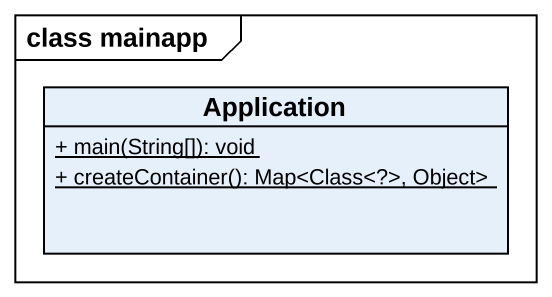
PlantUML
@startuml
mainframe class mainapp
hide circle
hide empty members
skinparam classAttributeIconSize 0
class Application {
  {static} + main(String[]): void
  {static} + createContainer(): Map<Class<?>, Object>
}
@enduml
